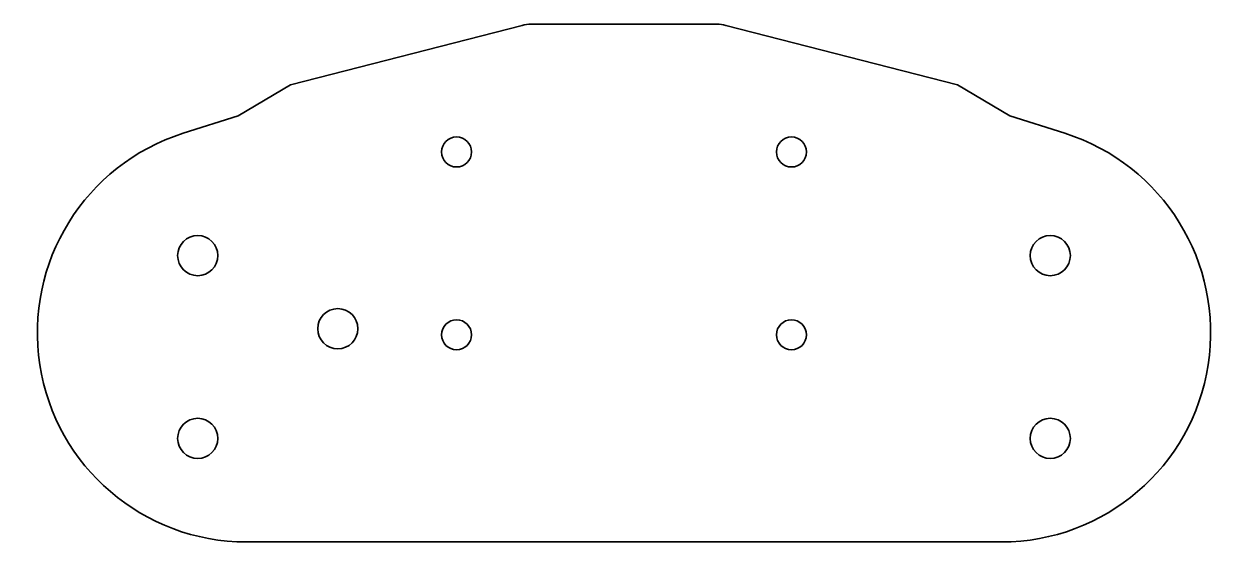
# Model space of a CAD drawing. Header units: inches. Extents: x -2 to 195, y 0 to 85.
import ezdxf

# ---------------------------------------------------------------- set-up
doc = ezdxf.new("R2010")
doc.units = ezdxf.units.IN
doc.header["$MEASUREMENT"] = 0
doc.layers.add('SIMUMAK Visible (ISO)', color=7, linetype='Continuous', lineweight=35)

# ---------------------------------------------------------------- blocks, each defined once
blk = doc.blocks.new('PLE')
at = {"layer": 'SIMUMAK Visible (ISO)'}
for p, q in [((41.57, 75.03), (79.6, 84.77)), ((81.11, 85), (111.56, 85)), ((151.11, 75.03), (113.08, 84.77)), ((33, 69.95), (41.57, 75.03)), ((159.68, 69.95), (151.11, 75.03)), ((33, 69.95), (23.94, 67.07)), ((168.74, 67.07), (159.68, 69.95)), ((34.34, 0), (158.34, 0))]:
    blk.add_line(p, q, dxfattribs=at)
for centre, radius in [((68.84, 64), 2.46), ((123.84, 64), 2.46), ((26.34, 47), 3.3), ((166.34, 47), 3.3), ((49.34, 35), 3.3), ((68.84, 34), 2.46), ((123.84, 34), 2.46), ((26.34, 17), 3.3), ((166.34, 17), 3.3)]:
    blk.add_circle(centre, radius, dxfattribs=at)
for centre, radius, start, end in [((81.11, 80), 5, 90, 107.6329), ((111.56, 80), 5, 72.3671, 90), ((34.34, 34.34), 34.34, 107.6329, 270), ((158.34, 34.34), 34.34, 270, 72.3671)]:
    blk.add_arc(centre, radius, start, end, dxfattribs=at)

msp = doc.modelspace()

# ---------------------------------------------------------------- block references
msp.add_blockref('PLE', (0, 0))

doc.saveas('drawing.dxf')
